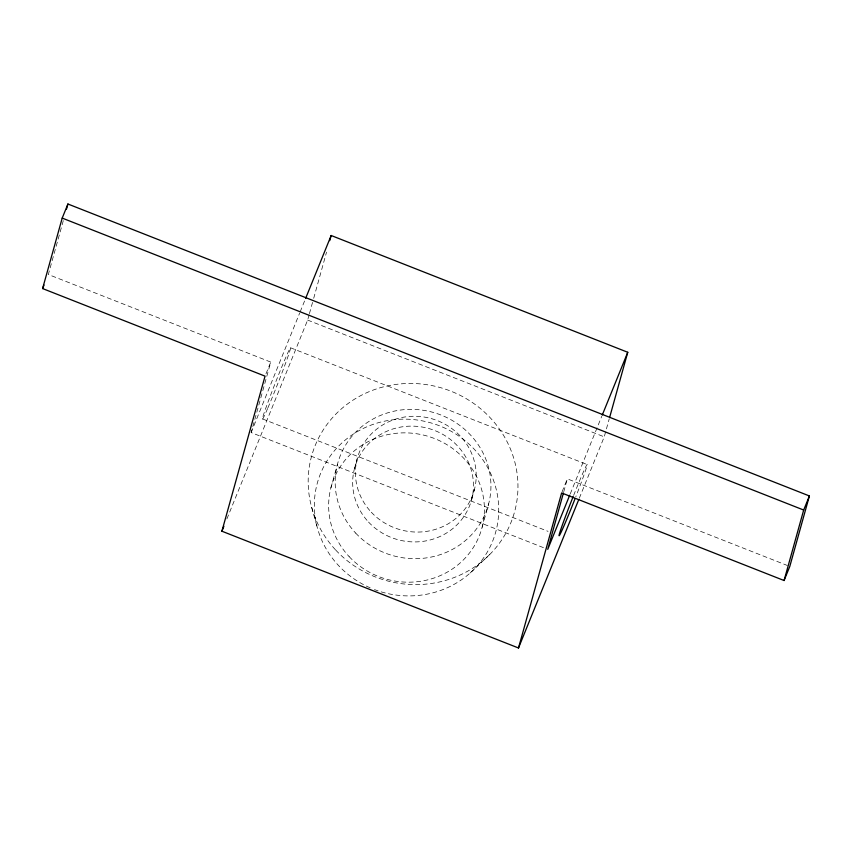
<?xml version="1.0" encoding="UTF-8"?>
<svg xmlns="http://www.w3.org/2000/svg" width="852" height="852" viewBox="0 0 852 852"><rect width="100%" height="100%" fill="white"/><g stroke="black" fill="none" stroke-linecap="round" stroke-linejoin="round"><path stroke-width="0.64" stroke-dasharray="4.26 3.19" d="M63.293 220.668L48.319 274.493L270.755 362.079L251.148 432.56L546.505 548.848M226.888 518.932L307.636 320.075L309.063 314.952M309.414 313.674L313.334 299.574M313.696 298.296L326.529 252.16M330.927 487.781L337.467 464.287M354.432 468.728L357.18 458.855M471.688 499.347L474.436 489.474M482.125 527.271L488.665 503.777M563.779 491.668L567.347 478.856L787.323 565.472M579.307 498.228L604.228 436.852L609.212 418.918M265.994 373.804L270.755 362.079M251.148 432.56L299.659 313.089M300.16 311.864L305.154 299.542M562.107 491.764L567.347 478.856M570.244 493.915L601.746 416.319M470.24 572.927L490.177 554.066M307.636 320.075L604.228 436.852M290.489 347.754L587.081 464.542M262.576 418.95L548.049 531.35M311.704 507.462L317.455 528.112M573.63 495.395A38.276 1.267 -68.5 0 1 587.156 464.532A38.276 1.267 -68.5 0 1 575.824 496.737M370.162 587.827A92.485 88.054 15.5 0 1 350.129 436.267A92.485 88.054 15.5 0 1 497.653 496.407A92.485 88.054 15.5 0 1 374.465 589.584M267.933 407.767A38.276 1.267 -68.5 0 0 290.479 348.692A38.276 1.267 -68.5 0 0 271.192 393.613A38.276 1.267 -68.5 0 0 267.933 407.767M335.752 550.104A105.243 100.206 15.5 0 0 513.117 516.663A105.243 100.206 15.5 0 0 390.322 385.328A105.243 100.206 15.5 0 0 335.752 550.104M355.667 533.086A78.139 74.39 15.5 0 0 487.344 508.261A78.139 74.39 15.5 0 0 396.18 410.749A78.139 74.39 15.5 0 0 355.667 533.086M368.554 522.074A60.598 57.691 15.5 0 0 470.666 502.818A60.598 57.691 15.5 0 0 399.971 427.203A60.598 57.691 15.5 0 0 368.554 522.074M371.302 512.212A60.598 57.691 15.5 0 0 473.414 492.957A60.598 57.691 15.5 0 0 402.708 417.342A60.598 57.691 15.5 0 0 371.302 512.212M349.128 556.58A78.139 74.39 15.5 0 0 480.805 531.755A78.139 74.39 15.5 0 0 389.641 434.243A78.139 74.39 15.5 0 0 349.128 556.58"/><path stroke-width="1.28" d="M42.6 288.562L62.207 218.091L67.926 204.011L809.4 495.96L789.793 566.442L784.074 580.521L561.628 492.935L518.495 647.989L221.903 531.211L265.047 376.147L42.6 288.562L44.027 285.047M66.499 209.134L67.926 204.011M329.735 240.626L331.162 235.503L627.754 352.281L609.574 417.64M563.428 492.957L547.74 549.338L569.743 495.15M784.074 580.521L803.681 510.039L809.4 495.96M305.655 298.317L331.162 235.503M221.903 531.211L223.895 526.302M602.247 415.094L627.754 352.281M518.495 647.989L578.806 499.464M62.207 218.091L803.681 510.039M574.919 499.059A38.276 1.267 -68.5 0 1 559.082 535.727A38.276 1.267 -68.5 0 1 573.172 496.556"/></g></svg>
